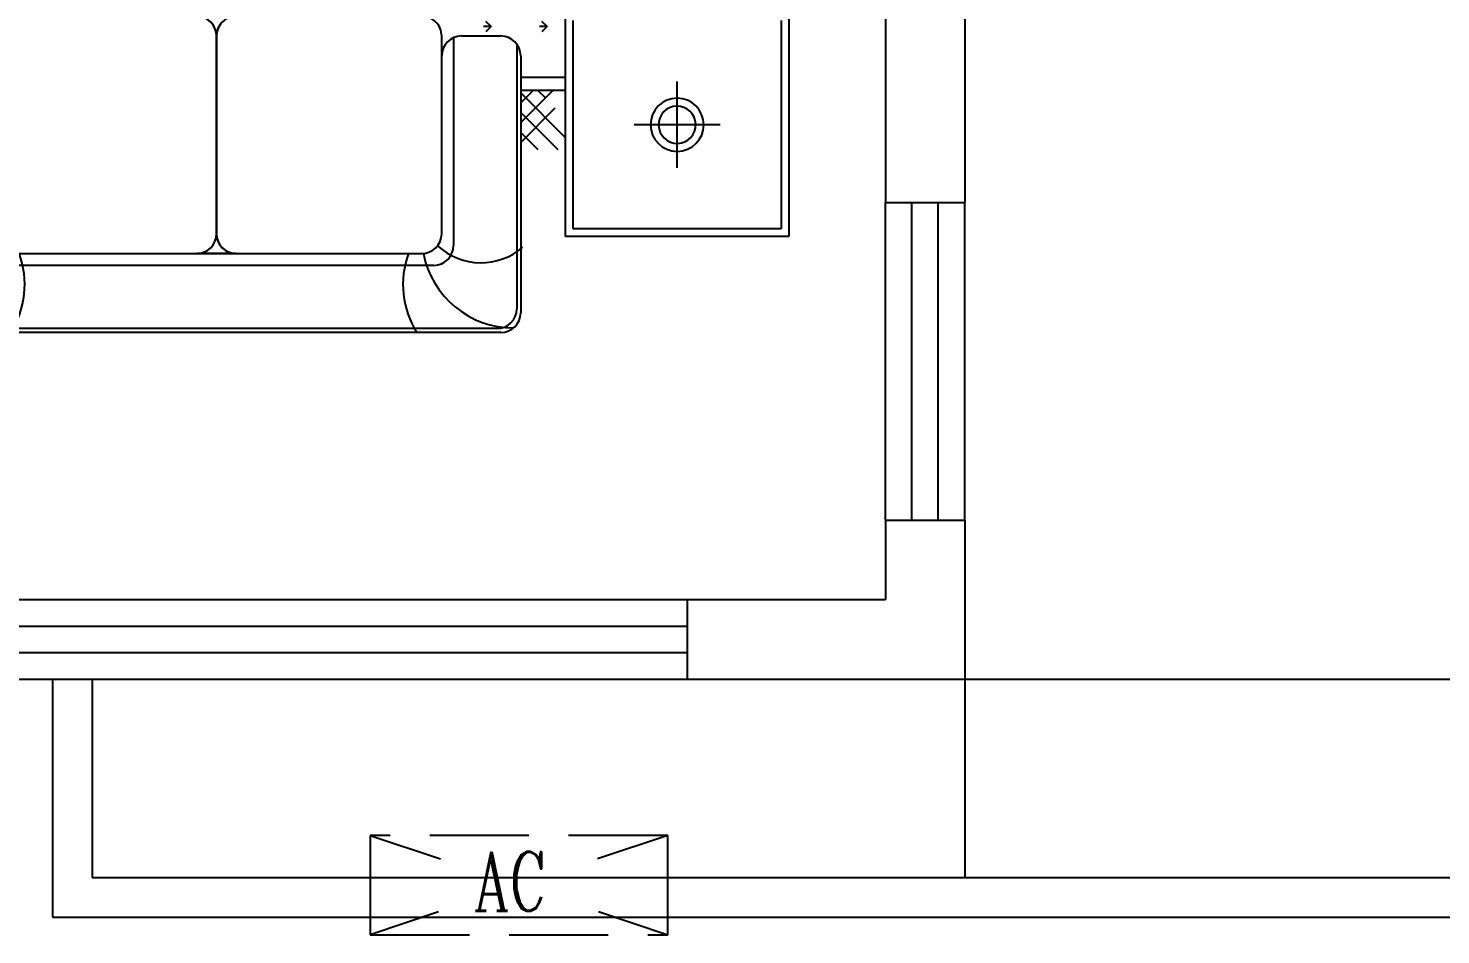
# Model space of a CAD drawing. Extents: x -634437 to -602837, y -712943 to -698043.
# Drawn here: x -624498 to -620937, y -712388 to -710104 of the extents above; entities that cross this region are included whole.
import ezdxf

# ---------------------------------------------------------------- set-up
doc = ezdxf.new("R2010")
doc.units = 0
doc.header["$LTSCALE"] = 1000
doc.header["$MEASUREMENT"] = 0
doc.linetypes.add('DASH', pattern=[0.35, 0.25, -0.1])
doc.layers.get('0').update_dxf_attribs({"linetype": 'CONTINUOUS'})
for name, color, linetype in [('F', 8, 'CONTINUOUS'), ('K_EQUIPMENT', 89, 'CONTINUOUS'), ('KTIAO', 124, 'CONTINUOUS'), ('WALL', 2, 'CONTINUOUS'), ('WINDOW', 4, 'CONTINUOUS')]:
    doc.layers.add(name, color=color, linetype=linetype)
doc.styles.add('_ROMANC', font='ROMANC', dxfattribs={"width": 0.7})
doc.styles.add('DIM_FONT', font='ZBTXT.shx', dxfattribs={"width": 0.8})

# ---------------------------------------------------------------- blocks, each defined once
blk = doc.blocks.new('jj1')
h = blk.add_hatch()
h.set_pattern_fill('GRASS,_O', color=256, scale=50, angle=90)
h.set_pattern_definition([(180, (-2471778.669961224, 1158617.746024017), (-70.71067809999998, -70.71067809999998), [18.75, -122.6713563]), (135, (-2471778.669961224, 1158617.746024017), (-70.71067811865474, -70.71067811865474), [18.75, -81.25]), (225, (-2471778.669961224, 1158617.746024017), (70.71067811865474, -70.71067811865474), [18.75, -81.25])])
edge = h.paths.add_edge_path()
edge.add_ellipse((-139.3900701156817, 841.2920741976703), major_axis=(-35.217232266441, 35.217232266441), ratio=0.9999999999915111, start_angle=315, end_angle=405, ccw=False)
edge.add_line((-139.3900701170787, 891.0967616976703), (-89.58553490787745, 891.0967616979032))
edge.add_ellipse((-89.58538261568174, 940.9014491976703), major_axis=(-35.21723226660771, 35.21723226660771), ratio=0.9999999999820436, start_angle=68.57817847772071, end_angle=134.9998248043085, ccw=False)
edge.add_ellipse((-89.58538261568174, 940.9014491976703), major_axis=(-35.21723226660771, 35.21723226660771), ratio=0.9999999999820436, start_angle=45.000000000000114, end_angle=68.57817847772071, ccw=False)
edge.add_line((-139.3900701156817, 940.9014492032584), (-139.3900701156817, 1040.510824201396))
edge.add_ellipse((-89.58538261568174, 1040.510824198136), major_axis=(-35.21723226660773, -35.21723226660771), ratio=0.9999999999820436, start_angle=225.0000000000001, end_angle=315, ccw=False)
edge.add_line((-89.58538261940701, 1090.315511698136), (-36.34432261250913, 1090.315511697903))
edge.add_line((-36.34432261250913, 1090.315511697903), (-36.34432261250913, 1234.570475654909))
edge.add_line((-36.34432261250913, 1234.570475654909), (-198.6379682556726, 1234.570475654909))
edge.add_line((-198.6379682556726, 1234.570475654909), (-198.6379682561381, 1396.864121298771))
edge.add_line((-198.6379682561381, 1396.864121298771), (-311.8362851403654, 1396.864121298771))
edge.add_line((-311.8362851403654, 1396.864121298771), (-311.8362851403654, 1342.01697033993))
edge.add_ellipse((-361.6409726403654, 1342.016970345983), major_axis=(-35.21723226693698, -35.21723226693698), ratio=0.9999999999726936, start_angle=98.1301023545845, end_angle=135, ccw=False)
edge.add_ellipse((-361.6409726403654, 1342.016970345983), major_axis=(-35.21723226693698, -35.21723226693698), ratio=0.9999999999726936, start_angle=45.000000000000114, end_angle=98.1301023545845, ccw=False)
edge.add_line((-361.6409726366401, 1292.212282846216), (-461.2503476487471, 1292.212282845983))
edge.add_ellipse((-461.2503476408309, 1342.016970345983), major_axis=(-35.21723226693698, 35.21723226693698), ratio=0.9999999999726936, start_angle=111.4218215222794, end_angle=135, ccw=False)
edge.add_ellipse((-461.2503476408309, 1342.016970345983), major_axis=(-35.21723226693698, 35.21723226693698), ratio=0.9999999999726936, start_angle=45.000247761764, end_angle=111.4218215222794, ccw=False)
edge.add_line((-511.0550351408309, 1342.016754985787), (-511.0550351412967, 1292.212282838998))
edge.add_ellipse((-560.859722640831, 1292.212282845983), major_axis=(-35.217232266441, 35.217232266441), ratio=0.9999999999915115, start_angle=135, end_angle=225.0000000000001, ccw=False)
edge.add_line((-560.8597226352429, 1242.407595345983), (-1029.023785145953, 1242.407595345983))
edge.add_ellipse((-1029.023785140365, 1292.212282845983), major_axis=(-35.21723226660773, 35.21723226660771), ratio=0.9999999999820436, start_angle=123.75000000008961, end_angle=135, ccw=False)
edge.add_ellipse((-1029.023785140365, 1292.212282845983), major_axis=(-35.217232266441, -35.217232266441), ratio=0.9999999999915111, start_angle=-33.74999999995771, end_angle=33.74999999995771, ccw=False)
edge.add_ellipse((-1029.023785140365, 1292.212282845983), major_axis=(-35.21723226660773, 35.21723226660771), ratio=0.9999999999820436, start_angle=56.24999999991059, end_angle=123.7500000000894)
edge.add_ellipse((-1029.023785140365, 1292.212282845983), major_axis=(-35.217232266441, -35.217232266441), ratio=0.9999999999915111, start_angle=-33.7499999999577, end_angle=33.7499999999577)
edge.add_ellipse((-1029.023785140365, 1292.212282845983), major_axis=(-35.21723226660773, 35.21723226660771), ratio=0.9999999999820436, start_angle=56.24999999991059, end_angle=123.7500000000894)
edge.add_ellipse((-1029.023785140365, 1292.212282845983), major_axis=(-35.217232266441, -35.217232266441), ratio=0.9999999999915111, start_angle=-33.7499999999577, end_angle=33.7499999999577)
edge.add_ellipse((-1029.023785140365, 1292.212282845983), major_axis=(-35.21723226660773, 35.21723226660771), ratio=0.9999999999820436, start_angle=56.24999999991059, end_angle=123.7500000000894)
edge.add_ellipse((-1029.023785140365, 1292.212282845983), major_axis=(-35.217232266441, -35.217232266441), ratio=0.9999999999915111, start_angle=-33.7499999999577, end_angle=33.7499999999577)
edge.add_ellipse((-1029.023785140365, 1292.212282845983), major_axis=(-35.21723226660773, 35.21723226660771), ratio=0.9999999999820436, start_angle=56.24999999991059, end_angle=123.7500000000894)
edge.add_ellipse((-1029.023785140365, 1292.212282845983), major_axis=(-35.217232266441, -35.217232266441), ratio=0.9999999999915111, start_angle=-33.7499999999577, end_angle=33.7499999999577)
edge.add_ellipse((-1029.023785140365, 1292.212282845983), major_axis=(-35.21723226660773, 35.21723226660771), ratio=0.9999999999820436, start_angle=56.24999999991059, end_angle=123.7500000000894)
edge.add_ellipse((-1029.023785140365, 1292.212282845983), major_axis=(-35.217232266441, -35.217232266441), ratio=0.9999999999915111, start_angle=-33.7499999999577, end_angle=33.7499999999577)
edge.add_ellipse((-1029.023785140365, 1292.212282845983), major_axis=(-35.21723226660773, 35.21723226660771), ratio=0.9999999999820436, start_angle=56.24999999991059, end_angle=123.7500000000894)
edge.add_ellipse((-1029.023785140365, 1292.212282845983), major_axis=(-35.217232266441, -35.217232266441), ratio=0.9999999999915111, start_angle=-33.74999999995771, end_angle=33.74999999995771, ccw=False)
edge.add_ellipse((-1029.023785140365, 1292.212282845983), major_axis=(-35.217232266441, -35.217232266441), ratio=0.9999999999915111, start_angle=-44.99978295313912, end_angle=-33.74999999995771, ccw=False)
edge.add_ellipse((-1128.633160140831, 1292.212282845983), major_axis=(-35.217232266441, 35.217232266441), ratio=0.9999999999915115, start_angle=212.1623499404817, end_angle=225)
edge.add_ellipse((-1128.633160140365, 1292.212282845983), major_axis=(-35.21723226660771, -35.21723226660771), ratio=0.9999999999820436, start_angle=118.124999999978, end_angle=129.3746597356235)
edge.add_ellipse((-1128.633160140831, 1292.212282845983), major_axis=(-35.217232266441, 35.217232266441), ratio=0.9999999999915115, start_angle=180.0000000003273, end_angle=212.1623499404817)
edge.add_ellipse((-1128.633160140365, 1292.212282845983), major_axis=(-35.21723226660771, -35.21723226660771), ratio=0.9999999999820436, start_angle=118.124999999978, end_angle=129.3746597356235)
edge.add_ellipse((-1128.633160140831, 1292.212282845983), major_axis=(-35.217232266441, 35.217232266441), ratio=0.9999999999915115, start_angle=180.0000000003273, end_angle=212.1623499404817)
edge.add_ellipse((-1128.633160140365, 1292.212282845983), major_axis=(-35.21723226660771, -35.21723226660771), ratio=0.9999999999820436, start_angle=106.8748709727663, end_angle=118.124999999978)
edge.add_ellipse((-1128.633160140831, 1292.212282845983), major_axis=(-35.217232266441, 35.217232266441), ratio=0.9999999999915115, start_angle=180.0000000003273, end_angle=212.1623499404817)
edge.add_ellipse((-1128.633160140365, 1292.212282845983), major_axis=(-35.21723226660771, -35.21723226660771), ratio=0.9999999999820436, start_angle=95.62498190587426, end_angle=106.8748709727663)
edge.add_ellipse((-1128.633160140831, 1292.212282845983), major_axis=(-35.217232266441, 35.217232266441), ratio=0.9999999999915115, start_angle=180.0000000003273, end_angle=212.1623499404817)
edge.add_ellipse((-1128.633160140365, 1292.212282845983), major_axis=(-35.21723226660771, -35.21723226660771), ratio=0.9999999999820436, start_angle=95.62498190587428, end_angle=106.87487097276639, ccw=False)
edge.add_ellipse((-1128.633160140365, 1292.212282845983), major_axis=(-35.21723226660771, -35.21723226660771), ratio=0.9999999999820436, start_angle=84.37499427597032, end_angle=95.62498190587428, ccw=False)
edge.add_ellipse((-1128.633160140831, 1292.212282845983), major_axis=(-35.217232266441, 35.217232266441), ratio=0.9999999999915115, start_angle=150.971751953846, end_angle=180.0000000003273)
edge.add_ellipse((-1128.633160140365, 1292.212282845983), major_axis=(-35.21723226660771, -35.21723226660771), ratio=0.9999999999820436, start_angle=73.12497185455851, end_angle=84.37499427597027)
edge.add_ellipse((-1128.633160140831, 1292.212282845983), major_axis=(-35.217232266441, 35.217232266441), ratio=0.9999999999915115, start_angle=150.971751953846, end_angle=180.0000000003273)
edge.add_ellipse((-1128.633160140365, 1292.212282845983), major_axis=(-35.21723226660771, -35.21723226660771), ratio=0.9999999999820436, start_angle=73.12497185455851, end_angle=84.37499427597027)
edge.add_ellipse((-1128.633160140831, 1292.212282845983), major_axis=(-35.217232266441, 35.217232266441), ratio=0.9999999999915115, start_angle=150.971751953846, end_angle=180.0000000003273)
edge.add_ellipse((-1128.633160140365, 1292.212282845983), major_axis=(-35.21723226660771, -35.21723226660771), ratio=0.9999999999820436, start_angle=61.87502770163874, end_angle=73.12497185455851)
edge.add_ellipse((-1128.633160140831, 1292.212282845983), major_axis=(-35.217232266441, 35.217232266441), ratio=0.9999999999915115, start_angle=134.9999999999999, end_angle=150.971751953846)
edge.add_ellipse((-1128.633160140365, 1292.212282845983), major_axis=(-35.21723226660771, -35.21723226660771), ratio=0.9999999999820436, start_angle=50.62496847759096, end_angle=61.87502770163874)
edge.add_ellipse((-1128.633160140831, 1292.212282845983), major_axis=(-35.217232266441, 35.217232266441), ratio=0.9999999999915115, start_angle=134.9999999999999, end_angle=150.971751953846)
edge.add_ellipse((-1128.633160140365, 1292.212282845983), major_axis=(-35.21723226660771, -35.21723226660771), ratio=0.9999999999820436, start_angle=50.62496847759096, end_angle=61.87502770163874)
edge.add_ellipse((-1128.633160140365, 1292.212282845983), major_axis=(-35.21723226660771, -35.21723226660771), ratio=0.9999999999820436, start_angle=45.000000000000114, end_angle=50.624968477591096, ccw=False)
edge.add_line((-1128.633160131518, 1242.407595345983), (-1596.797222642694, 1242.407595346216))
edge.add_ellipse((-1596.797222640831, 1292.212282845983), major_axis=(-35.21723226660773, 35.21723226660771), ratio=0.9999999999820436, start_angle=45.000000000000114, end_angle=135, ccw=False)
edge.add_line((-1646.601910141297, 1292.212282851571), (-1646.601910141297, 1342.016706560971))
edge.add_ellipse((-1696.406597640365, 1342.016970345983), major_axis=(-35.21723226660771, -35.21723226660771), ratio=0.9999999999820436, start_angle=68.57817847821161, end_angle=134.9996965531769, ccw=False)
edge.add_ellipse((-1696.406597640365, 1342.016970345983), major_axis=(-35.21723226660771, -35.21723226660771), ratio=0.9999999999820436, start_angle=45.000000000000114, end_angle=68.57817847821161, ccw=False)
edge.add_line((-1696.40659763338, 1292.212282845983), (-1796.015972642228, 1292.21228284575))
edge.add_ellipse((-1796.015972640365, 1342.016970345983), major_axis=(-35.21723226660773, 35.21723226660771), ratio=0.9999999999820436, start_angle=81.8698976454155, end_angle=135, ccw=False)
edge.add_ellipse((-1796.015972640365, 1342.016970345983), major_axis=(-35.21723226660773, 35.21723226660771), ratio=0.9999999999820436, start_angle=45.000000000000114, end_angle=81.8698976454155, ccw=False)
edge.add_line((-1845.820660140365, 1342.016970343189), (-1845.820660140365, 1396.864121298305))
edge.add_line((-1845.820660140365, 1396.864121298305), (-2016.67176245572, 1396.864121298305))
edge.add_line((-2016.67176245572, 1396.864121298305), (-2016.67176245572, -1308.029972763034))
edge.add_line((-2016.67176245572, -1308.029972763034), (-1575.331250733696, -1308.029972762801))
edge.add_line((-1575.331250733696, -1308.029972762801), (-1575.331250733696, -1253.182821944356))
edge.add_ellipse((-1525.526563233696, -1253.182821949711), major_axis=(-35.21723226627844, -35.21723226627844), ratio=0.9999999999913931, start_angle=278.13010235458455, end_angle=315, ccw=False)
edge.add_ellipse((-1525.526563233696, -1253.182821949711), major_axis=(-35.21723226627844, -35.21723226627844), ratio=0.9999999999913931, start_angle=225, end_angle=278.13010235458455, ccw=False)
edge.add_line((-1525.52656323323, -1203.378134449711), (-1425.91718823649, -1203.378134449711))
edge.add_ellipse((-1425.917188234161, -1253.182821949711), major_axis=(-35.21723226627844, 35.21723226627844), ratio=0.9999999999913931, start_angle=291.4218215210831, end_angle=315, ccw=False)
edge.add_ellipse((-1425.917188234161, -1253.182821949711), major_axis=(-35.21723226627844, 35.21723226627844), ratio=0.9999999999913931, start_angle=225, end_angle=291.4218215210831, ccw=False)
edge.add_line((-1376.112500734627, -1253.182821943424), (-1376.112500734161, -1203.378134448314))
edge.add_ellipse((-1326.307813234161, -1203.378134449711), major_axis=(-35.21723226627844, -35.21723226627844), ratio=0.9999999999913931, start_angle=225, end_angle=315, ccw=False)
edge.add_line((-1326.307813231367, -1153.573446949711), (-723.1533682774752, -1153.573446949944))
edge.add_ellipse((-723.1533682839945, -1203.378134449711), major_axis=(-35.217232266441, -35.217232266441), ratio=0.9999999999915115, start_angle=135, end_angle=225.0000000000001, ccw=False)
edge.add_line((-673.3486807835287, -1203.378134459024), (-673.3486807835287, -1253.182669651695))
edge.add_ellipse((-623.5439932839945, -1253.182821949711), major_axis=(-35.21723226660773, -35.21723226660771), ratio=0.9999999999820436, start_angle=225.0000000000001, end_angle=314.99982479841583, ccw=False)
edge.add_line((-623.5439932867883, -1203.378134449478), (-523.9346182812005, -1203.378134449478))
edge.add_ellipse((-523.9346182835288, -1253.182821949711), major_axis=(-35.21723226660771, 35.21723226660771), ratio=0.9999999999820436, start_angle=266.31264017561176, end_angle=315, ccw=False)
edge.add_line((-486.5253955936059, -1220.303391379071), (-486.4720763918012, -1220.250072177267))
edge.add_ellipse((-523.9346182835288, -1253.182821949711), major_axis=(-35.21723226660771, 35.21723226660771), ratio=0.9999999999820436, start_angle=261.86989764541545, end_angle=266.31264017561176, ccw=False)
edge.add_ellipse((-523.9346182835288, -1253.182821949711), major_axis=(-35.21723226660771, 35.21723226660771), ratio=0.9999999999820436, start_angle=225, end_angle=261.86989764541545, ccw=False)
edge.add_line((-474.1299307835288, -1253.182821956696), (-474.1299307835288, -1308.029972763266))
edge.add_line((-474.1299307835288, -1308.029972763266), (-36.34432261297479, -1308.029972763499))
edge.add_line((-36.34432261297479, -1308.029972763499), (-36.34432261250913, -1001.481363301398))
edge.add_line((-36.34432261250913, -1001.481363301398), (-89.58538261707872, -1001.481363301398))
edge.add_ellipse((-89.58538261568174, -951.6766758013983), major_axis=(-35.21723226660771, 35.21723226660771), ratio=0.9999999999820436, start_angle=45.000000000000114, end_angle=135, ccw=False)
edge.add_line((-139.390070115216, -951.6766758027952), (-139.390070115216, -852.0673008032607))
edge.add_ellipse((-89.58538261568174, -852.0673008018636), major_axis=(-35.21723226637489, -35.21723226637489), ratio=0.9999999999952667, start_angle=291.4218215212973, end_angle=315, ccw=False)
edge.add_ellipse((-89.58538261568174, -852.0673008018636), major_axis=(-35.21723226637489, -35.21723226637489), ratio=0.9999999999952667, start_angle=225.0001751956915, end_angle=291.4218215212973, ccw=False)
edge.add_line((-89.58553490415217, -802.2626133016311), (-139.390070119407, -802.2626133016311))
edge.add_ellipse((-139.3900701156817, -752.4579258018639), major_axis=(-35.21723226660771, 35.21723226660771), ratio=0.9999999999820436, start_angle=45.000000000000114, end_angle=135, ccw=False)
edge.add_line((-189.1947576161474, -752.4579257995354), (-189.1947576156816, -284.2938633037265))
edge.add_ellipse((-139.3900701156817, -284.2938633018638), major_axis=(-35.217232266441, 35.217232266441), ratio=0.9999999999915111, start_angle=315, end_angle=405, ccw=False)
edge.add_ellipse((-139.3900701156817, -184.6844883013982), major_axis=(-35.217232266441, -35.217232266441), ratio=0.9999999999915115, start_angle=-44.999999999999886, end_angle=45.000000000000114, ccw=False)
edge.add_line((-189.1947576161474, -184.6844883032608), (-189.1947576156816, 273.5186366946436))
edge.add_ellipse((-139.3900701156817, 273.5186366981361), major_axis=(-35.21723226660773, -35.21723226660771), ratio=0.9999999999820436, start_angle=225.000201422468, end_angle=315, ccw=False)
edge.add_ellipse((-139.3900701156817, 373.1280116981362), major_axis=(-35.21723226660771, 35.21723226660771), ratio=0.9999999999820436, start_angle=45.000000000000114, end_angle=134.999798577532, ccw=False)
edge.add_line((-189.1947576156816, 373.1280117020942), (-189.1947576156816, 841.2920741965061))
h.paths.add_polyline_path([(-1407.944756955374, 606.9170742675196), (-657.9447569558396, 606.9170742677524), (-657.9447569563052, -518.0829257324802), (-1407.944756956305, -518.0829257324802)], flags=16)
h.paths.add_polyline_path([(-1370.444756956305, 569.4170742675196), (-695.4447569558396, 569.4170742675196), (-695.4447569563052, -480.5829257324803), (-1370.444756956305, -480.5829257324803)], flags=0)
at = {"ltscale": 0.5}
for p, q in [((-361.6409726403654, 2039.282595345984), (-1796.015972640365, 2039.282595345984)), ((-371.6019101403654, 2029.321657845983), (-1786.055035140365, 2029.321657845983)), ((-321.7972226403654, 1312.134157845983), (-321.7972226403654, 1979.516970345983)), ((-311.8362851403654, 1342.016970345983), (-311.8362851403654, 1989.477907845983)), ((-530.9769101403652, 1869.946657845983), (-1626.680035140365, 1869.946657845983)), ((-1596.797222640831, 1840.063845345983), (-560.859722640831, 1840.063845345983)), ((-1029.023785140365, 1840.063845345983), (-1128.633160140365, 1840.063845345983)), ((-1029.023785140365, 1840.063845345983), (-560.859722640831, 1840.063845345983)), ((-481.1722226403652, 1296.37022025953), (-481.1722226403652, 1820.141970345983)), ((-1078.828472640365, 1292.212282845983), (-1078.828472640365, 1790.259157845983)), ((-1078.828472640365, 1790.259157845983), (-1078.828472640365, 1292.212282845983)), ((-1078.828472640365, 1292.212282845983), (-1078.828472640365, 1790.259157845983)), ((-511.0550351408309, 1790.259157845983), (-511.0550351408309, 1292.212282845983)), ((-511.0550351408309, 1790.259157845983), (-511.0550351408309, 1342.016970345983)), ((363.8620317443274, 1797.070475654909), (-198.6379682556726, 1797.070475654909)), ((-198.6379682556726, 1797.070475654909), (-198.6379682556726, 1234.570475654909)), ((363.8620317443274, 1234.570475654909), (363.8620317443274, 1797.070475654909)), ((345.1120317443274, 1778.320475654909), (-179.8879682556726, 1778.320475654909)), ((-179.8879682556726, 1778.320475654909), (-179.8879682556726, 1253.320475654909)), ((345.1120317443274, 1253.320475654909), (345.1120317443274, 1778.320475654909)), ((82.6120317443274, 1624.458920351928), (82.6120317443274, 1407.182030957425)), ((-217.7128201327287, 1579.322850427357), (-311.8362844805233, 1485.199386079563)), ((-267.4312656852417, 1579.322850426426), (-311.836284479592, 1534.917831632076)), ((-311.8362844805233, 1560.150601601461), (-224.6422311668284, 1472.956548287766)), ((-198.6379682561381, 1548.6792567519), (-311.836284479592, 1435.480940527981)), ((-311.8362844800576, 1510.432156049879), (-230.7269788584672, 1429.322850428289)), ((191.2504764064215, 1515.820475654909), (-26.02641291869804, 1515.820475654909)), ((-311.8362844805233, 1460.713710497366), (-280.4454244095832, 1429.322850426426)), ((-198.6379682556726, 1429.322850427357), (-311.836284480989, 1429.322850427357)), ((-249.5014539416879, 1448.097325513372), (-268.2759290281683, 1429.322850426892)), ((-198.6379682556726, 1396.864121298538), (-311.836284480989, 1396.864121298538)), ((-461.2503476408309, 1292.212282845983), (-361.6409726403654, 1292.212282845983))]:
    blk.add_line(p, q, dxfattribs=at)
at = {"ltscale": 0.5, "extrusion": (0, 0, -1)}
for centre, major_axis, ratio, start_param, end_param in [((-1785.036445302889, 1918.514635752188), (-222.2929587296117, -15.77534609789831), 0.9999999999885091, 2.639720395917358, 3.572180332297961), ((-361.6409726403654, 1989.477907845983), (-35.21723226660773, 35.21723226660771), 0.9999999999820436, 0.7853981634064267, 2.356194490183365), ((-330.0239207241684, 1796.143866565311), (-163.5102565574977, 163.5102565574977), 0.9999999999920468, -0.5949358435113093, 0.7883886309546952), ((-411.9521310916169, 1701.700026578503), (-13.27436323850968, -161.1024137401052), 0.9999999999959074, 2.315555927333921, 3.773700457100988), ((-1128.633160140831, 1790.259157845983), (-35.21723226647132, 35.21723226647132), 0.9999999999991386, 0.785398163397879, 2.356194490191914), ((-1029.023785140365, 1790.259157845983), (-35.21723226644098, 35.21723226644098), 0.9999999999915115, -0.7853981634016926, 0.7853981634016926), ((-560.859722640831, 1790.259157845983), (-35.21723226647132, 35.21723226647132), 0.9999999999991386, 0.785398163397879, 2.356194490191914), ((-560.859722640831, 1790.259157845983), (-35.21723226647132, 35.21723226647132), 0.9999999999991386, 0.785398163397879, 2.356194490191914), ((-1128.633160140831, 1292.212282845983), (-35.21723226644098, 35.21723226644098), 0.9999999999915115, 2.3561944901881, 3.926990816991484), ((-1029.023785140365, 1292.212282845983), (-35.217232266441, -35.217232266441), 0.9999999999915111, 5.497787143777893, 7.068583470581279), ((-1029.023785140365, 1292.212282845983), (-35.21723226660773, 35.21723226660771), 0.9999999999820436, 3.926990816996218, 5.497787143773158), ((-560.859722640831, 1292.212282845983), (-35.21723226644098, 35.21723226644098), 0.9999999999915115, 2.3561944901881, 3.926990816991484)]:
    blk.add_ellipse(centre, major_axis=major_axis, ratio=ratio, start_param=start_param, end_param=end_param, dxfattribs=at)
at = {"ltscale": 0.5, "extrusion": (0, 0, -0.9999999999999998)}
for centre, major_axis, ratio, start_param, end_param in [((-385.9082604157738, 1918.514635752188), (-71.47690270512192, -211.0783584950087), 0.999999999993529, 0.8845487720768963, 1.81700870844659), ((-371.6019101403654, 1979.516970345983), (-35.21723226693698, 35.21723226693698), 0.999999999972694, 0.7853981634111014, 2.35619449017869), ((-530.9769101403652, 1820.141970345983), (-35.21723226693698, 35.21723226693698), 0.999999999972694, 0.7853981634111014, 2.35619449017869), ((-1128.633160140365, 1790.259157845983), (-35.21723226693698, 35.21723226693698), 0.999999999972694, 0.7853981634111014, 2.35619449017869), ((-1029.023785140365, 1790.259157845983), (-35.21723226693698, -35.21723226693698), 0.999999999972694, 0.7853981634111012, 2.35619449017869), ((-461.2503476408309, 1342.016970345983), (-35.21723226693698, 35.21723226693698), 0.999999999972694, 3.926990817000893, 5.497787143768483), ((-361.6409726403654, 1342.016970345983), (-35.21723226693698, -35.21723226693698), 0.999999999972694, 3.926990817000893, 5.497787143768483), ((-1128.633160140365, 1292.212282845983), (-35.2172322666077, -35.2172322666077), 0.9999999999820436, 3.926990816996218, 5.497787143773158)]:
    blk.add_ellipse(centre, major_axis=major_axis, ratio=ratio, start_param=start_param, end_param=end_param, dxfattribs=at)
at = {"ltscale": 0.5}
for major_axis, ratio, start_param, end_param in [((-0.1149602310199235, -67.06066979491881), 0.9999999996805801, -1.569082056437581, 4.714103250742003), ((-1.354213944296793, -46.92300035920468), 0.9999999996820367, -1.541943991318292, 4.741241315861294)]:
    blk.add_ellipse((82.6120317443274, 1515.820475654909), major_axis=major_axis, ratio=ratio, start_param=start_param, end_param=end_param, dxfattribs=at)
blk = doc.blocks.new('KTIAO')
at = {"layer": 'KTIAO', "linetype": 'DASH'}
for p, q in [((0, 0), (176.8374917381752, -58.94583059183786)), ((-5.82077e-11, 0), (-1.58452167e-08, -250)), ((749.9999999999345, -4.73519322e-08), (-5.82077e-11, 0)), ((750, -4.73519322e-08), (573.1625082541667, -58.94583061686716)), ((749.9999999841475, -250.0000000473519), (749.9999999999345, -4.73519322e-08)), ((172.2058028999199, -192.598065706843), (-1.5787009e-08, -250)), ((575.455548299893, -191.8185161403671), (749.9999999842128, -250.0000000473519)), ((-1.58452167e-08, -250), (749.9999999841475, -250.0000000473519))]:
    blk.add_line(p, q, dxfattribs=at)
at = {"layer": 'KTIAO', "style": '_ROMANC', "width": 0.7}
blk.add_text('AC', height=148.6012701177285, rotation=359.9999999963821, dxfattribs=at).set_placement((261.2299612831812, -190.0430446881509))
at = {"layer": 'KTIAO', "style": 'DIM_FONT', "width": 0.6, "flags": 9}
for tag in ['YSIZE', 'XSIZE']:
    blk.add_attdef(tag, (-1.5787009e-08, -250), '', height=0.5, rotation=359.9999999963821, dxfattribs=at)

msp = doc.modelspace()

# ---------------------------------------------------------------- linework, layer by layer
at = {"layer": 'K_EQUIPMENT'}
msp.add_line((-622136.5230569086, -711743.3612371773), (-622136.5230569086, -712243.3612371775), dxfattribs=at)
at = {"layer": 'WALL'}
for p, q in [((-622336.5230569084, -706443.361237143), (-622336.5230569085, -710543.3612371776)), ((-622136.5230569086, -706443.3612371432), (-622136.5230569086, -710543.3612371776)), ((-622336.5230569085, -710543.3612371776), (-622136.5230569086, -710543.3612371776)), ((-622336.5230569085, -711343.3612371776), (-622336.5230569085, -711543.3612371774)), ((-622336.5230569085, -711343.3612371776), (-622136.5230569086, -711343.3612371776)), ((-622136.5230569086, -711343.3612371776), (-622136.5230569086, -711743.3612371773)), ((-622836.5230569084, -711543.3612371774), (-622336.5230569085, -711543.3612371774)), ((-622836.5230569085, -711543.3612371774), (-622836.5230569085, -711743.3612371773)), ((-622836.5230569085, -711743.3612371773), (-622136.5230569086, -711743.3612371773))]:
    msp.add_line(p, q, dxfattribs=at)
at = {"layer": 'WINDOW'}
for p, q in [((-622336.5230569085, -711343.3612371776), (-622336.5230569085, -710543.3612371776)), ((-622269.8563902418, -711343.3612371776), (-622269.8563902418, -710543.3612371776)), ((-622203.189723575, -711343.3612371776), (-622203.189723575, -710543.3612371776)), ((-622136.5230569086, -711343.3612371776), (-622136.5230569086, -710543.3612371776)), ((-626436.5230569087, -711543.3612371774), (-622836.5230569085, -711543.3612371774)), ((-626436.5230569087, -711610.027903844), (-622836.5230569085, -711610.027903844)), ((-626436.5230569087, -711676.6945705108), (-622836.5230569085, -711676.6945705108)), ((-626436.5230569087, -711743.3612371773), (-622836.5230569085, -711743.3612371773)), ((-624436.5230569085, -711743.3612371773), (-624436.5230569085, -712343.3612371774)), ((-624336.5230569086, -711743.3612371773), (-624336.5230569086, -712243.3612371775)), ((-622136.5230569086, -711743.3612371773), (-618736.5230569085, -711743.3612371773)), ((-624336.5230569086, -712243.3612371775), (-618736.5230569085, -712243.3612371775)), ((-624436.5230569085, -712343.3612371774), (-618736.5230569084, -712343.3612371774))]:
    msp.add_line(p, q, dxfattribs=at)

# ---------------------------------------------------------------- block references
at = {"layer": 'F', "xscale": -1, "rotation": 180}
msp.add_blockref('jj1', (-622944.203299293, -708831.3090878256), dxfattribs=at)
at = {"layer": 'K_EQUIPMENT', "extrusion": (0, 0, -1), "xscale": -1, "zscale": -1}
msp.add_blockref('KTIAO', (623635.4025066926, -712137.5464750173), dxfattribs=at)

doc.saveas('drawing.dxf')
